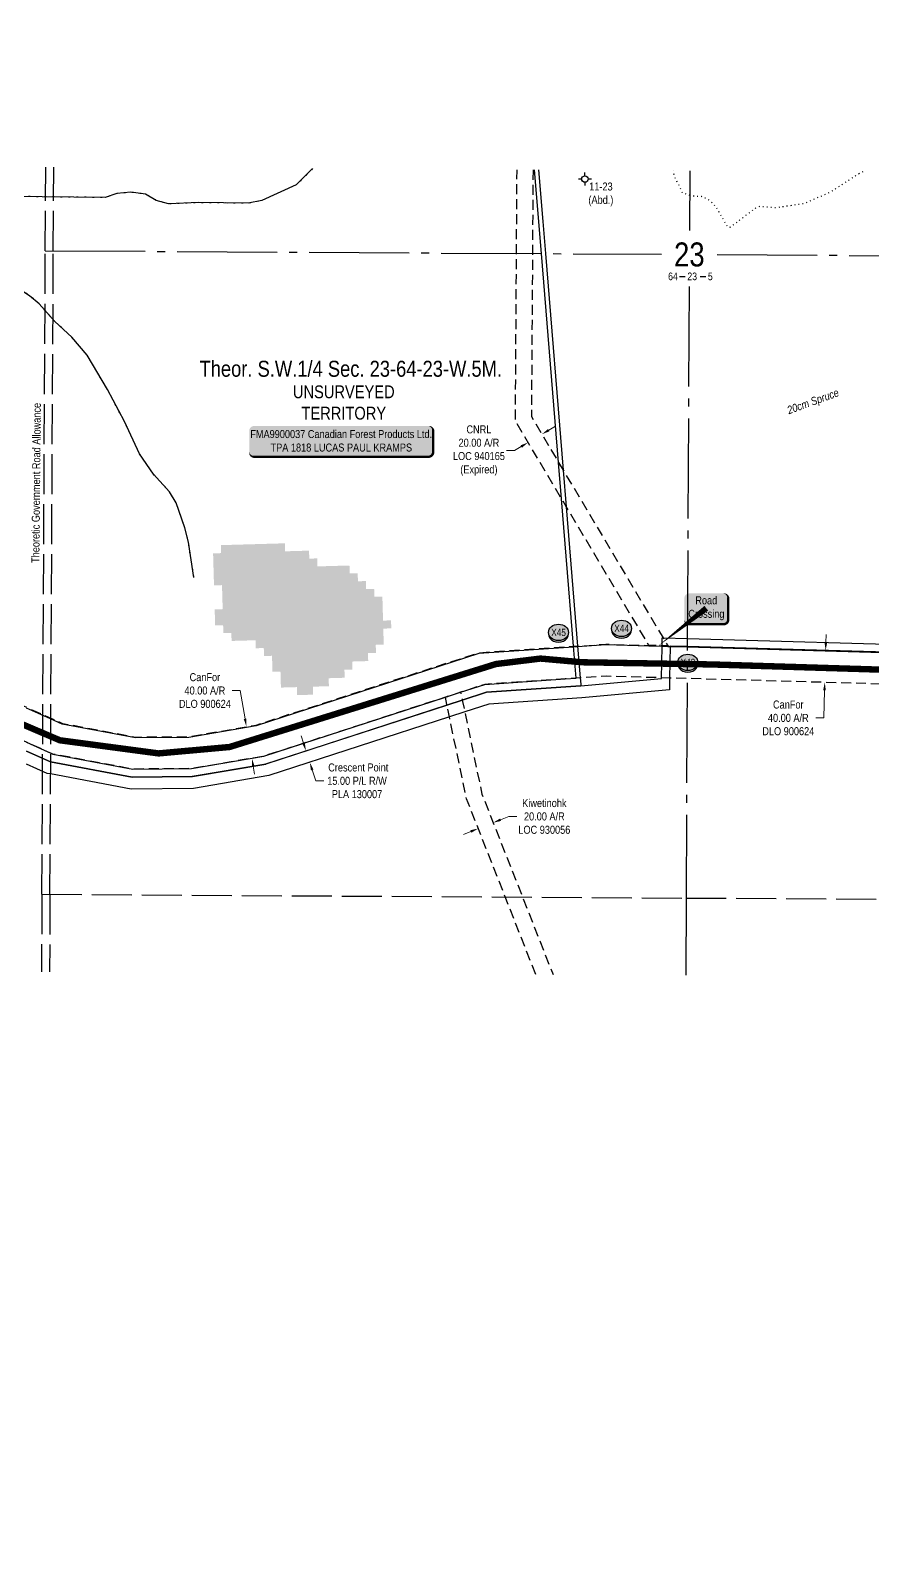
# Model space of a CAD drawing. Extents: x 456630 to 490274, y 6043290 to 6049977.
# Drawn here: x 475465 to 476517, y 6043410 to 6045324 of the extents above; entities that cross this region are included whole.
import ezdxf
from ezdxf.enums import TextEntityAlignment as Align

# ---------------------------------------------------------------- set-up
doc = ezdxf.new("R2010")
doc.units = 0
doc.header["$LTSCALE"] = 5
doc.header["$PDMODE"] = 35
doc.header["$PDSIZE"] = 5
for name, pattern in [('foc-ACCESSROAD', [3.75, 2.5, -1.25]), ('foc-QUARTERLINE', [33, 25, -3, 2, -3]), ('foc-TOPO', [1, 0.2, -0.8]), ('foc-UNSURVEYED', [12.5, 10, -2.5]), ('foc-WHEELTRACKS', [2, 0.4, -1.6]), ('PHANTOM', [63.5, 31.75, -6.35, 6.35, -6.35, 6.35, -6.35])]:
    doc.linetypes.add(name, pattern=pattern)
doc.layers.get('Defpoints').update_dxf_attribs({"color": 9})
for name, color, linetype in [('10', 1, 'Continuous'), ('9', 3, 'Continuous'), ('AS-ROADS', 254, 'Continuous'), ('AS-SURFACE IMPACT', 7, 'Continuous'), ('C-RW', 13, 'Continuous'), ('C-SYMBOL', 7, 'Continuous'), ('CG-NOTES', 7, 'Continuous'), ('F-AR', 190, 'foc-ACCESSROAD'), ('F-RW', 190, 'Continuous'), ('F-WS-S', 190, 'Continuous'), ('L-QSEC', 8, 'foc-QUARTERLINE'), ('L-ROAD-T', 7, 'Continuous'), ('L-SECLBL', 7, 'Continuous'), ('L-UNS-T', 3, 'Continuous'), ('L-USEC', 7, 'foc-UNSURVEYED'), ('P-CROSSINGS', 250, 'Continuous'), ('P-PROPOSED', 10, 'Continuous'), ('T-BUSH-T', 110, 'Continuous'), ('T-VEGETATION-CHANGE', 104, 'foc-TOPO'), ('T-WATER-P3', 160, 'foc-WHEELTRACKS'), ('WETLAND - FEN - H', 43, 'PHANTOM'), ('WETLAND - SWAMP - H', 8, 'PHANTOM')]:
    doc.layers.add(name, color=color, linetype=linetype)
for name, color, linetype, lineweight in [('C-RW-T', 13, 'Continuous', 9), ('F-AR-T', 190, 'Continuous', 9), ('F-WS-T', 190, 'Continuous', 9)]:
    doc.layers.add(name, color=color, linetype=linetype, lineweight=lineweight)
doc.styles.add('175L', font='ARIALN.TTF', dxfattribs={"height": 20})
doc.styles.add('80', font='ARIALN.TTF', dxfattribs={"height": 10})
doc.styles.add('80CG', font='ARIALN.TTF', dxfattribs={"height": 10})
doc.styles.add('80L', font='ARIALN.TTF', dxfattribs={"height": 10})
doc.styles.add('80LS', font='ARIALNI.TTF', dxfattribs={"height": 10})
doc.styles.add('Crossing', font='ARIALN.TTF', dxfattribs={"height": 10})
doc.styles.add('foc-LtypeFont', font='ARIALN.TTF', dxfattribs={"height": 7.35})
doc.styles.add('SIMPLEX', font='ARIALN.TTF')
doc.linetypes.add('foc-TOPO-flowdirection-NOLINE', pattern='A,0,[">",foc-LtypeFont,S=0.3,R=0,X=0,Y=-0.945],-20,[">",foc-LtypeFont,S=0.3,R=0,X=0,Y=-0.945],0', length=20)
doc.dimstyles.new('Compass 5 000', dxfattribs={"dimscale": 5, "dimtxt": 9, "dimasz": 2, "dimexe": 0.2, "dimexo": 0.0625, "dimgap": 0.5, "dimtad": 0, "dimtih": 1, "dimtoh": 1, "dimzin": 0, "dimdsep": 46, "dimtxsty": '80CG', "dimcen": 0.1, "dimse1": 1, "dimse2": 1, "dimclrd": 256, "dimclrt": 256, "dimaunit": 1, "dimadec": 4, "dimazin": 0, "dimtfac": 0.06, "dimtofl": 0, "dimtmove": 0, "dimatfit": 1, "dimfxl": 0.2, "dimtolj": 1, "dimtzin": 0, "dimlwd": -1, "dimarcsym": 0})

# ---------------------------------------------------------------- blocks, each defined once
blk = doc.blocks.new('L-SECLBL')
at = {"layer": '9', "color": 7}
for p, q in [((-5.1, -27.8), (-12.3, -27.8)), ((20.7, -27.8), (13.5, -27.8))]:
    blk.add_line(p, q, dxfattribs=at)
at = {"layer": '10', "color": 2, "style": 'SIMPLEX'}
blk.add_attdef('SEC', text='', height=30, dxfattribs=at).set_placement((0, 0), align=Align.MIDDLE)
at = {"layer": '10', "color": 5, "style": '80L'}
blk.add_attdef('TWP', text='', height=9.5, dxfattribs=at).set_placement((-14.4, -27.4), align=Align.MIDDLE_RIGHT)
blk.add_attdef('RGE', text='', height=9.5, dxfattribs=at).set_placement((3.6, -27.4), align=Align.MIDDLE_CENTER)
blk.add_attdef('MER', text='', height=9.5, dxfattribs=at).set_placement((23.2, -27.4), align=Align.MIDDLE_LEFT)
blk = doc.blocks.new('*U532')
h = blk.add_hatch(color=255)
edge = h.paths.add_edge_path()
edge.add_line((-109, -20), (109, -20))
edge.add_arc((109, -14), 6, 270, 360)
edge.add_line((115, -14), (115, 12.5))
edge.add_arc((109, 12.5), 6, 0, 90)
edge.add_line((109, 18.5), (-109, 18.5))
edge.add_arc((-109, 12.5), 6, 90, 180)
edge.add_line((-115, 12.5), (-115, -14))
edge.add_arc((-109, -14), 6, 180, 270)
at = {"color": 44, "flags": 128}
blk.add_lwpolyline([(-109, -20, 3, 3, 0), (109, -20, 3, 3, 0.414214), (115, -14, 3, 3, 0), (115, 12.5, 3, 0, 0.414214), (109, 18.5, 0, 0, 0), (-109, 18.5, 0, 0, 0.414214), (-115, 12.5, 0, 0, 0), (-115, -14, 0, 3, 0.414214)], format="xyseb", close=True, dxfattribs=at)
at = {"color": 44, "style": '80'}
blk.add_attdef('ENTER_TEXT_001', (-36, -5), '', height=10, dxfattribs=at)
blk = doc.blocks.new('*D929')
at = {"layer": 'C-RW-T', "transparency": 16777216}
for p, q in [((475805.9, 6044433.2), (475802.8, 6044442.7)), ((475816.8, 6044399.9), (475821.2, 6044386.3)), ((475821.2, 6044386.3), (475831.2, 6044386.3))]:
    blk.add_line(p, q, dxfattribs=at)
for points in [[(475807.5, 6044433.7), (475804.4, 6044432.7), (475809, 6044423.7)], [(475818.3, 6044400.4), (475815.2, 6044399.4), (475813.7, 6044409.4)]]:
    blk.add_solid(points, dxfattribs=at)
at = {"layer": 'Defpoints', "color": 0, "transparency": 16777216}
for p in [(475794.6, 6044419), (475799.2, 6044404.7), (475813.7, 6044409.4)]:
    blk.add_point(p, dxfattribs=at)
at = {"layer": 'C-RW-T', "transparency": 16777216, "insert": (475872.8, 6044386.3), "char_height": 10, "attachment_point": 5, "style": '80CG'}
blk.add_mtext('\\A1; Crescent Point\\P15.00 P/L R/W\\PPLA 130007', dxfattribs=at)
blk = doc.blocks.new('*U692')
h = blk.add_hatch(color=59)
edge = h.paths.add_edge_path()
edge.add_line((-21.5, -20), (21.5, -20))
edge.add_arc((21.5, -14), 6, 270, 360)
edge.add_line((27.5, -14), (27.5, 12.5))
edge.add_arc((21.5, 12.5), 6, 0, 90)
edge.add_line((21.5, 18.5), (-21.5, 18.5))
edge.add_arc((-21.5, 12.5), 6, 90, 180)
edge.add_line((-27.5, 12.5), (-27.5, -14))
edge.add_arc((-21.5, -14), 6, 180, 270)
at = {"color": 1, "flags": 128}
blk.add_lwpolyline([(-21.5, -20, 3, 3, 0), (21.5, -20, 3, 3, 0.414214), (27.5, -14, 3, 3, 0), (27.5, 12.5, 3, 0, 0.414214), (21.5, 18.5, 0, 0, 0), (-21.5, 18.5, 0, 0, 0.414214), (-27.5, 12.5, 0, 0, 0), (-27.5, -14, 0, 3, 0.414214)], format="xyseb", close=True, dxfattribs=at)
blk.add_lwpolyline([(-61, -47.7, 0, 7.5, 0), (0, 0, 0, 0, 0)], format="xyseb", dxfattribs=at)
at = {"color": 1, "style": '80'}
blk.add_attdef('ENTER_TEXT_001', (-36, -5), '', height=10, dxfattribs=at)
blk = doc.blocks.new('*D821')
at = {"layer": 'Defpoints', "color": 0, "transparency": 16777216}
for p in [(475719.7, 6044451.3), (475734.6, 6044453.9), (475726.4, 6044411.9)]:
    blk.add_point(p, dxfattribs=at)
at = {"layer": 'F-AR-T', "transparency": 16777216}
for p, q in [((475726.8, 6044499.1), (475716.8, 6044499.1)), ((475732.9, 6044463.7), (475726.8, 6044499.1)), ((475743, 6044404.6), (475744.7, 6044394.8))]:
    blk.add_line(p, q, dxfattribs=at)
for points in [[(475734.5, 6044464), (475731.2, 6044463.5), (475734.6, 6044453.9)], [(475744.7, 6044404.9), (475741.4, 6044404.3), (475741.3, 6044414.5)]]:
    blk.add_solid(points, dxfattribs=at)
at = {"layer": 'F-AR-T', "transparency": 16777216, "insert": (475682.6, 6044499.1), "char_height": 10, "attachment_point": 5, "style": '80CG'}
blk.add_mtext('\\A1;CanFor\\P40.00 A/R\\PDLO 900624', dxfattribs=at)
blk = doc.blocks.new('*D852')
at = {"layer": 'Defpoints', "color": 0, "transparency": 16777216}
for p in [(476426.4, 6044550.1), (476425.2, 6044510.2), (476457.6, 6044509.3)]:
    blk.add_point(p, dxfattribs=at)
at = {"layer": 'F-AR-T', "transparency": 16777216}
for p, q in [((476459, 6044559.2), (476459.3, 6044569.2)), ((476457.3, 6044499.3), (476456.3, 6044464.9)), ((476456.3, 6044464.9), (476446.3, 6044464.9))]:
    blk.add_line(p, q, dxfattribs=at)
for points in [[(476457.3, 6044559.3), (476460.6, 6044559.2), (476458.7, 6044549.2)], [(476455.6, 6044499.3), (476458.9, 6044499.2), (476457.6, 6044509.3)]]:
    blk.add_solid(points, dxfattribs=at)
at = {"layer": 'F-AR-T', "transparency": 16777216, "insert": (476412, 6044464.9), "char_height": 10, "attachment_point": 5, "style": '80CG'}
blk.add_mtext('\\A1;CanFor\\P40.00 A/R\\PDLO 900624', dxfattribs=at)
blk = doc.blocks.new('*D853')
at = {"layer": 'Defpoints', "color": 0, "transparency": 16777216}
for p in [(476024.1, 6044327.4), (476042.7, 6044334.7), (476043, 6044334)]:
    blk.add_point(p, dxfattribs=at)
at = {"layer": 'F-AR-T', "transparency": 16777216}
for p, q in [((476052.3, 6044337.7), (476062.7, 6044341.8)), ((476062.7, 6044341.8), (476072.7, 6044341.8)), ((476015.1, 6044323), (476005.8, 6044319.4))]:
    blk.add_line(p, q, dxfattribs=at)
for points in [[(476014.5, 6044324.6), (476015.7, 6044321.5), (476024.4, 6044326.7)], [(476051.7, 6044339.3), (476052.9, 6044336.2), (476043, 6044334)]]:
    blk.add_solid(points, dxfattribs=at)
at = {"layer": 'F-AR-T', "transparency": 16777216, "insert": (476107, 6044341.8), "char_height": 10, "attachment_point": 5, "style": '80CG'}
blk.add_mtext('\\A1;Kiwetinohk\\P20.00 A/R\\PLOC 930056', dxfattribs=at)
blk = doc.blocks.new('*D854')
at = {"layer": 'Defpoints', "color": 0, "transparency": 16777216}
for p in [(476086.7, 6044809.1), (476112.3, 6044805.2), (476095.1, 6044795)]:
    blk.add_point(p, dxfattribs=at)
at = {"layer": 'F-AR-T', "transparency": 16777216}
for p, q in [((476112.5, 6044824.4), (476121.1, 6044829.5)), ((476078.1, 6044804), (476069.5, 6044798.9)), ((476069.5, 6044798.9), (476059.5, 6044798.9))]:
    blk.add_line(p, q, dxfattribs=at)
for points in [[(476111.6, 6044825.8), (476113.3, 6044823), (476103.9, 6044819.3)], [(476077.3, 6044805.4), (476079, 6044802.5), (476086.7, 6044809.1)]]:
    blk.add_solid(points, dxfattribs=at)
at = {"layer": 'F-AR-T', "transparency": 16777216, "insert": (476025.2, 6044798.9), "char_height": 10, "attachment_point": 5, "style": '80CG'}
blk.add_mtext('\\A1;CNRL\\P20.00 A/R\\PLOC 940165\\P(Expired)', dxfattribs=at)
blk = doc.blocks.new('GABD')
for p, q in [((-0.81, 0), (-1.62, 0)), ((0, 0.81), (0, 1.62)), ((1.62, 0), (0.81, 0)), ((0, -0.81), (0, -1.62))]:
    blk.add_line(p, q)
blk.add_circle((0, 0), 0.8)
blk = doc.blocks.new('xing2')
h = blk.add_hatch(color=50)
h.dxf.hatch_style = 1
edge = h.paths.add_edge_path()
edge.add_ellipse((0, 0), major_axis=(-12.5, 0), ratio=0.816297, start_angle=0, end_angle=360)
h = blk.add_hatch(color=250)
h.dxf.hatch_style = 1
edge = h.paths.add_edge_path()
edge.add_ellipse((0, -2), major_axis=(-12.5, 0), ratio=0.816297, start_angle=0, end_angle=180)
edge.add_line((12.5, -2), (12.5, 0))
edge.add_ellipse((0, 0), major_axis=(-12.5, 0), ratio=0.816297, start_angle=0, end_angle=180, ccw=False)
edge.add_line((-12.5, 0), (-12.5, -2))
at = {"color": 250}
blk.add_ellipse((0, 0), major_axis=(-12.5, 0), ratio=0.816297, dxfattribs=at)
blk.add_ellipse((0, -2), major_axis=(-12.5, 0), ratio=0.816297, start_param=0, end_param=3.141593, dxfattribs=at)
at = {"color": 250, "style": 'Crossing'}
blk.add_attdef('CROSSING', text='', height=9, dxfattribs=at).set_placement((0.1, 0), align=Align.MIDDLE_CENTER)
at = {"color": 250, "style": 'Crossing', "flags": 1}
for tag, p in [('OWNER', (0.1, -12.5)), ('DESCRIPTION', (0.1, -25.8)), ('LOCATION', (0.1, -39.3)), ('DWG_REF', (0.1, -52.8))]:
    blk.add_attdef(tag, text='', height=9, dxfattribs=at).set_placement(p, align=Align.MIDDLE_CENTER)

msp = doc.modelspace()

# ---------------------------------------------------------------- hatches: boundary and pattern name
at = {"layer": 'WETLAND - FEN - H', "transparency": 33554495}
h = msp.add_hatch(color=256, dxfattribs=at)
h.dxf.hatch_style = 1
h.paths.add_polyline_path([(475742.847, 6044671.916), (475752.844, 6044672.201), (475752.559, 6044682.198), (475702.574, 6044680.776), (475702.858, 6044670.779), (475692.861, 6044670.494), (475693.999, 6044630.506), (475703.996, 6044630.79), (475713.993, 6044631.074), (475713.708, 6044641.072), (475723.706, 6044641.356), (475723.421, 6044651.353), (475733.418, 6044651.638), (475733.134, 6044661.635), (475743.131, 6044661.919)])
at = {"layer": 'WETLAND - SWAMP - H', "transparency": 33554495}
h = msp.add_hatch(color=256, dxfattribs=at)
h.dxf.hatch_style = 1
h.paths.add_polyline_path([(475873.663, 6044645.622), (475863.665, 6044645.338), (475863.381, 6044655.335), (475823.392, 6044654.197), (475823.108, 6044664.194), (475813.111, 6044663.91), (475812.827, 6044673.907), (475782.835, 6044673.054), (475782.551, 6044683.051), (475752.559, 6044682.198), (475752.844, 6044672.201), (475742.847, 6044671.916), (475743.131, 6044661.919), (475733.134, 6044661.635), (475733.418, 6044651.638), (475723.421, 6044651.353), (475723.706, 6044641.356), (475713.708, 6044641.072), (475713.993, 6044631.074), (475703.996, 6044630.79), (475704.849, 6044600.799), (475694.852, 6044600.514), (475695.421, 6044580.52), (475705.418, 6044580.804), (475705.702, 6044570.807), (475715.699, 6044571.092), (475715.984, 6044561.095), (475745.975, 6044561.948), (475746.259, 6044551.951), (475756.257, 6044552.235), (475756.541, 6044542.238), (475766.538, 6044542.522), (475767.107, 6044522.528), (475777.104, 6044522.812), (475777.673, 6044502.818), (475797.667, 6044503.387), (475797.952, 6044493.39), (475817.946, 6044493.959), (475817.661, 6044503.956), (475837.656, 6044504.525), (475837.371, 6044514.522), (475857.366, 6044515.091), (475857.081, 6044525.088), (475867.078, 6044525.372), (475866.794, 6044535.369), (475886.788, 6044535.938), (475886.504, 6044545.935), (475896.501, 6044546.22), (475896.217, 6044556.217), (475906.214, 6044556.501), (475905.645, 6044576.495), (475915.642, 6044576.78), (475915.358, 6044586.777), (475905.36, 6044586.493), (475904.507, 6044616.484), (475894.51, 6044616.2), (475894.226, 6044626.197), (475884.229, 6044625.912), (475883.944, 6044635.909), (475873.947, 6044635.625)])

# ---------------------------------------------------------------- linework, layer by layer
at = {"layer": 'AS-ROADS', "const_width": 7.996, "flags": 128}
msp.add_lwpolyline([(476713.652, 6044519.503), (476316.741, 6044531.708), (476154.557, 6044534.433), (476102.16, 6044539.071), (476046.458, 6044532.239), (475713.48, 6044428.588), (475624.722, 6044420.575), (475501.32, 6044436.979), (475324.834, 6044512.119), (475242.391, 6044534.553), (475014.156, 6044542.833), (473805.857, 6044552.612)], dxfattribs=at)
at = {"layer": 'C-RW'}
for points in [[(476932.029, 6044535.774), (476285.771, 6044554.135), (476264.299, 6044554.745), (476263.594, 6044514.758), (476263.333, 6044499.909), (476153.825, 6044489.906), (476037.501, 6044482.104), (476007.505, 6044472.359), (475988.37, 6044466.143), (475762.59, 6044392.801), (475668.379, 6044376.64), (475590.599, 6044376.019), (475489.675, 6044394.869), (475485.309, 6044395.685), (475459.58, 6044407.189)], [(475459.666, 6044423.492), (475489.755, 6044410.104), (475591.77, 6044391.03), (475666.709, 6044391.592), (475667.043, 6044391.622), (475758.622, 6044407.319), (475758.982, 6044407.408), (475985.287, 6044480.915), (476004.422, 6044487.13), (476034.63, 6044496.944), (476152.664, 6044504.862), (476253.581, 6044514.107), (476254.289, 6044554.283), (476254.48, 6044565.065), (476255.362, 6044565.04), (476285.822, 6044564.173), (476932.085, 6044545.776)]]:
    msp.add_lwpolyline(points, dxfattribs=at)
at = {"layer": 'F-AR', "flags": 128}
msp.add_lwpolyline([(478621.092, 6044349.548), (478478.515, 6044363.881), (478362.746, 6044384.204), (478329.93, 6044393.425), (478107.278, 6044479.607), (477916.36, 6044502.989), (477879.686, 6044507.481), (477818.736, 6044509.606), (477627.445, 6044505.431), (477472.128, 6044475.453), (477414.554, 6044474.469), (477344.675, 6044476.632), (477197.349, 6044487.875), (477177.416, 6044489.398), (477120.943, 6044493.726), (477090.794, 6044496.03), (477067.347, 6044497.821), (476931.804, 6044495.787), (476285.568, 6044514.147), (476263.594, 6044514.766), (476253.598, 6044515.055), (476184.533, 6044517.017), (476151.845, 6044514.824), (476146.858, 6044514.49), (476133.208, 6044513.574), (476032.723, 6044506.833), (476002.368, 6044496.973), (475983.233, 6044490.758), (475756.223, 6044417.027), (475665.822, 6044401.547), (475592.499, 6044401.002), (475492.596, 6044419.69), (475489.812, 6044420.937), (475459.723, 6044434.418), (475385.845, 6044467.518), (475271.835, 6044507.952), (475190.53, 6044519.565), (475140.274, 6044518.931), (475123.457, 6044518.717), (475120.03, 6044518.675), (475108.666, 6044518.532), (475103.701, 6044518.543), (475089.357, 6044518.611), (475078.177, 6044518.725), (474654.872, 6044522.958), (474420.659, 6044525.299), (474404.494, 6044525.461), (474228.105, 6044527.225), (473859.629, 6044527.002), (473829.468, 6044526.985), (473739.445, 6044526.93), (473720.786, 6044536.956), (473719.059, 6044536.956), (473596.1, 6044536.874), (473588.093, 6044536.868), (473585.267, 6044536.868), (473581.884, 6044536.866), (473566.879, 6044536.852), (473563.055, 6044536.854), (473425.64, 6044536.767), (473410.666, 6044536.758), (473382.176, 6044536.74), (473372.132, 6044536.733), (473362.277, 6044536.728), (473359.16, 6044536.728), (473349.102, 6044536.722), (473339.053, 6044536.715), (473318.775, 6044536.701), (473318.764, 6044550.183), (473318.752, 6044565.176), (473318.75, 6044567.17), (473329.585, 6044567.198), (473339.869, 6044567.203), (473349.892, 6044567.207), (473359.14, 6044567.218), (473359.95, 6044567.212), (473369.177, 6044567.168), (473379.225, 6044567.088), (473410.859, 6044566.901), (473425.846, 6044566.814), (473665.393, 6044566.908), (473426.485, 6044696.165), (473289.622, 6044724.346), (473288.427, 6044724.515), (473210.676, 6044704.54), (473031.893, 6044660.163), (473024.953, 6044658.567), (472896.224, 6044628.965), (472858.059, 6044617.316), (472853.502, 6044615.613), (472799.801, 6044595.556), (472763.998, 6044582.181), (472722.826, 6044566.804), (472719.17, 6044565.438), (472707.863, 6044561.214), (472689.153, 6044554.226), (472665.057, 6044545.227), (472628.903, 6044531.724), (472622.464, 6044529.33), (472337.632, 6044423.424), (472243.934, 6044388.101), (472228.075, 6044382.397), (472215.784, 6044377.976), (472197.824, 6044367.249), (472195.137, 6044365.643), (472156.147, 6044336.06), (472073.668, 6044264.387), (472012.425, 6044211.174), (471969.911, 6044184.607), (471914.649, 6044164.876), (471875.631, 6044161.023), (471870.489, 6044161.338), (471857.944, 6044162.12), (471839.134, 6044163.287), (471817.001, 6044164.671), (471676.473, 6044189.196), (471576.039, 6044212.169), (471513.903, 6044225.637), (471473.237, 6044240.445), (471435.463, 6044260.451), (471423.705, 6044268.148), (471400.932, 6044283.057), (471392.026, 6044291.315), (471266.427, 6044407.775), (471220.721, 6044445.167), (471187.953, 6044463.844), (471159.329, 6044474.129), (471122.93, 6044479.892), (471084.276, 6044480.193), (471024.179, 6044475.755), (470885.747, 6044460.646), (470874.126, 6044459.378), (470870.332, 6044458.956), (470866.419, 6044458.537), (470859.639, 6044457.797), (470839.406, 6044455.589), (470835.169, 6044455.385), (470824.936, 6044454.892), (470733.186, 6044450.467), (470694.91, 6044444.812), (470638.253, 6044428.04), (470597.494, 6044410.56), (470582.407, 6044404.089), (470567.239, 6044395.65), (470404.895, 6044305.322), (470343.586, 6044281.532), (470309.959, 6044274.564), (470240.495, 6044260.191), (470116.886, 6044244.869), (470012.927, 6044239.452), (469907.579, 6044238.011), (469842.717, 6044247.2), (469801.151, 6044260.282), (469767.298, 6044277.711), (469761.483, 6044280.705), (469761.163, 6044280.955), (469663.716, 6044357.192), (469596.473, 6044402.055), (469560.782, 6044417.701), (469463.401, 6044444.996), (469264.418, 6044490.822), (469254.03, 6044493.215), (469248.854, 6044494.407), (469238.502, 6044496.792), (469225.881, 6044499.699), (469217.246, 6044501.688), (469210.365, 6044503.096), (469194.876, 6044506.267), (469118.949, 6044521.806), (469065.086, 6044524.419), (468967.494, 6044522.957), (468937.332, 6044522.505), (468803.481, 6044520.499), (468504.324, 6044520.1), (468496.272, 6044520.09), (468481.174, 6044520.068), (468431.092, 6044520.003), (468302.71, 6044520.134), (468205.609, 6044517.541), (468195.361, 6044517.267), (468191.263, 6044517.158), (468175.739, 6044516.743), (468171.331, 6044516.492), (468168.252, 6044516.316), (468161.337, 6044516.01), (468131.964, 6044514.247), (468097.387, 6044512.275), (468061.947, 6044510.253), (468050.316, 6044509.59), (467979.021, 6044505.524), (467935.344, 6044506.423), (467891.837, 6044512.105), (467830.683, 6044531.542), (467773.431, 6044560.832), (467719.513, 6044596.312), (467712.92, 6044600.648), (467710.283, 6044602.385), (467695.329, 6044612.223), (467339.048, 6044846.69), (467309.027, 6044866.446), (467064.989, 6045027.043), (466952.716, 6045102.247), (466572.241, 6045357.139), (466507.607, 6045398.502), (466331.346, 6045511.299), (466278.656, 6045536.106), (466222.446, 6045553.646), (466103.725, 6045576.987), (465963.32, 6045599.278), (465882.57, 6045605.772), (465714.057, 6045611.446), (465683.904, 6045612.462), (465583.938, 6045615.831), (465572.855, 6045616.202), (465522.515, 6045616.962), (464878.86, 6045626.698), (464515.072, 6045632.199), (464083.839, 6045636.725), (464053.681, 6045637.041), (463317.021, 6045644.773), (463248.594, 6045645.864), (462453.591, 6045658.536), (462442.182, 6045658.718), (462423.435, 6045659.064), (461913.94, 6045668.471), (461810.044, 6045675.483), (461618.706, 6045709.221), (461526.237, 6045725.525), (461466.342, 6045739.834), (461409.108, 6045767.309), (461352.309, 6045802.76), (461318.979, 6045829.528), (461231.779, 6045914.809), (461190.519, 6045951.291), (461156.109, 6045981.721), (461099.872, 6046031.463), (461077.963, 6046047.301), (461026.312, 6046078.007), (460898.663, 6046141.95), (460827.602, 6046175.645), (460807.496, 6046185.179), (460797.552, 6046188.691), (460249.033, 6046382.434), (460148.582, 6046414.806), (460099.588, 6046423.64), (460050.359, 6046428.709), (459994.562, 6046429.056), (459773.875, 6046430.428), (459729.022, 6046432.585), (459685.854, 6046444.031), (459646.574, 6046465.313), (459625.177, 6046483.098), (459622.176, 6046485.592), (459611.502, 6046494.361), (459606.812, 6046498.362), (459607.56, 6046498.982), (459622.127, 6046511.008), (459637.195, 6046525.102), (459641.888, 6046521.194), (459652.559, 6046512.324), (459655.336, 6046510.016), (459669.091, 6046498.583), (459700.708, 6046481.454), (459707.368, 6046479.688), (459735.175, 6046472.34), (459774.96, 6046470.4), (459823.646, 6046470.097), (459925.381, 6046469.465), (459932.458, 6046469.421), (459936.768, 6046469.394), (459942.957, 6046469.356), (459994.91, 6046469.033), (460052.536, 6046468.675), (460105.19, 6046463.254), (460157.155, 6046453.884), (460158.304, 6046453.677), (460261.824, 6046420.316), (460797.913, 6046230.963), (460822.759, 6046222.187), (460827.977, 6046219.713), (460916.183, 6046177.888), (461045.505, 6046113.108), (461099.932, 6046080.751), (461124.886, 6046062.712), (461216.997, 6045981.245), (461251.406, 6045950.816), (461259.016, 6045944.093), (461345.536, 6045859.476), (461375.492, 6045835.418), (461428.401, 6045802.394), (461479.79, 6045777.726), (461534.36, 6045764.688), (461619.044, 6045749.756), (461814.875, 6045715.227), (461915.656, 6045708.426), (462423.761, 6045699.044), (462442.87, 6045698.692), (462453.917, 6045698.515), (463248.913, 6045685.843), (463317.549, 6045684.749), (463702.444, 6045680.703), (463732.663, 6045680.385), (464053.993, 6045677.019), (464084.151, 6045676.703), (464515.596, 6045672.175), (464879.165, 6045666.676), (465143.009, 6045662.68), (465152.923, 6045662.53), (465153.331, 6045662.524), (465182.584, 6045662.08), (465183.003, 6045662.073), (465573.803, 6045656.171), (465684.201, 6045652.454), (465714.354, 6045651.439), (465884.808, 6045645.7), (465933.897, 6045641.752), (465954.122, 6045640.125), (465968.064, 6045639.004), (466110.718, 6045616.357), (466232.285, 6045592.456), (466293.194, 6045573.45), (466350.716, 6045546.368), (466507.95, 6045445.747), (466594.144, 6045390.588), (466745.816, 6045288.977), (466762.721, 6045277.652), (467025.394, 6045101.681), (467087.104, 6045060.349), (467309.365, 6044914.084), (467339.385, 6044894.327), (467728.301, 6044638.386), (467743.255, 6044628.546), (467745.892, 6044626.81), (467752.485, 6044622.473), (467793.584, 6044595.429), (467845.945, 6044568.641), (467900.55, 6044551.287), (467938.354, 6044546.349), (467978.293, 6044545.527), (468024.119, 6044548.14), (468035.75, 6044548.803), (468071.187, 6044550.825), (468112.757, 6044553.196), (468131.041, 6044554.239), (468132.24, 6044554.307), (468153.563, 6044555.523), (468157.43, 6044555.828), (468161.336, 6044556.263), (468167.473, 6044556.317), (468171.313, 6044556.536), (468174.345, 6044556.709), (468303.293, 6044560.119), (468430.81, 6044559.982), (468465.902, 6044560.029), (468485.905, 6044560.056), (468487.2, 6044560.057), (468502.551, 6044560.077), (468510.737, 6044560.088), (468803.155, 6044560.478), (468937.6, 6044562.493), (468967.763, 6044562.945), (469065.756, 6044564.413), (469123.955, 6044561.589), (469189.86, 6044548.101), (469205.381, 6044544.699), (469210.287, 6044543.92), (469220.837, 6044541.761), (469225.742, 6044540.757), (469232.158, 6044539.28), (469233.443, 6044538.984), (469243.805, 6044536.597), (469253.746, 6044534.307), (469259.321, 6044533.224), (469473.288, 6044483.745), (469574.269, 6044455.441), (469615.74, 6044437.26), (469687.161, 6044389.61), (469761.493, 6044331.457), (469783.141, 6044314.521), (469816.413, 6044297.391), (469851.582, 6044286.323), (469910.125, 6044278.03), (470011.614, 6044279.417), (470113.383, 6044284.719), (470233.973, 6044299.668), (470332.224, 6044320.007), (470387.864, 6044341.598), (470564.763, 6044440.023), (470567.529, 6044441.21), (470597.772, 6044454.18), (470624.653, 6044465.708), (470686.271, 6044483.949), (470729.292, 6044490.305), (470808.667, 6044494.132), (470830.849, 6044495.202), (470836.271, 6044495.464), (470841.127, 6044495.993), (470865.943, 6044498.701), (470872.415, 6044499.407), (470876.603, 6044499.853), (470880.122, 6044500.249), (470892.012, 6044501.546), (470961.785, 6044509.162), (471020.537, 6044515.574), (471082.957, 6044520.184), (471126.231, 6044519.847), (471156.853, 6044514.998), (471169.302, 6044513.026), (471204.737, 6044500.296), (471243.436, 6044478.237), (471292.701, 6044437.934), (471392.362, 6044345.525), (471425.647, 6044314.663), (471455.812, 6044294.914), (471489.51, 6044277.067), (471515.465, 6044267.611), (471525.028, 6044264.134), (471584.217, 6044251.304), (471683.929, 6044228.508), (471687.731, 6044227.838), (471821.254, 6044204.513), (471821.823, 6044204.425), (471834.497, 6044203.636), (471836.144, 6044203.534), (471838.021, 6044203.415), (471849.462, 6044202.702), (471874.97, 6044201.134), (471905.821, 6044204.176), (471952.393, 6044220.804), (471988.57, 6044243.411), (472013.114, 6044264.733), (472130.92, 6044367.104), (472173.652, 6044399.527), (472198.095, 6044412.291), (472228.331, 6044424.911), (472229.428, 6044425.37), (472324.11, 6044461.047), (472388.795, 6044485.098), (472520.129, 6044533.932), (472525.69, 6044535.998), (472542.901, 6044542.398), (472562.284, 6044549.453), (472585.909, 6044558.391), (472592.401, 6044560.623), (472615.177, 6044569.274), (472636.706, 6044577.314), (472672.536, 6044590.696), (472726.218, 6044610.747), (472845.216, 6044655.196), (472885.896, 6044667.613), (473022.597, 6044699.048), (473025.193, 6044699.692), (473200.886, 6044743.302), (473287.425, 6044765.536), (473440.117, 6044734.159), (473749.357, 6044566.947), (473829.694, 6044566.989), (473859.855, 6044567.008), (474228.29, 6044567.23), (474351.252, 6044566), (474378.468, 6044565.729), (474421.057, 6044565.307), (474437.185, 6044565.147), (474655.091, 6044562.999), (475108.206, 6044558.523), (475109.282, 6044558.532), (475128.812, 6044558.79), (475140.12, 6044558.934), (475143.548, 6044558.974), (475192.998, 6044559.606), (475281.483, 6044546.949), (475400.705, 6044504.667), (475459.954, 6044478.12), (475490.043, 6044464.638), (475504.583, 6044458.123), (475596.033, 6044441.011), (475662.25, 6044441.498), (475746.6, 6044455.938), (476025.056, 6044546.381), (476143.581, 6044554.353), (476148.588, 6044554.56), (476183.806, 6044557.031), (476237.789, 6044555.497), (476254.302, 6044555.031), (476261.439, 6044554.83), (476264.299, 6044554.745), (476285.771, 6044554.135), (476932.029, 6044535.774), (477068.574, 6044537.823), (477090.991, 6044536.11), (477121.14, 6044533.807), (477346.82, 6044516.564), (477414.833, 6044514.458), (477467.959, 6044515.367), (477623.19, 6044545.329), (477819.006, 6044549.6), (477882.821, 6044547.375), (477916.551, 6044543.243), (478117.075, 6044518.685), (478342.582, 6044431.397), (478371.608, 6044423.243), (478483.871, 6044403.53), (478621.276, 6044389.711), (478721.231, 6044379.659), (478751.377, 6044376.627), (478768.899, 6044374.865), (478791.642, 6044372.578), (478854.731, 6044366.233), (478874.651, 6044364.23), (478885.291, 6044363.16), (479004.406, 6044356.061), (479140.348, 6044352.497), (479558.865, 6044342.117), (479612.893, 6044340.778), (479672.061, 6044342.524), (479689.77, 6044345.374), (479770.264, 6044365.909), (479813.311, 6044369.957), (480063.807, 6044376.297), (480151.821, 6044376.347), (480182.946, 6044374.913), (480325.53, 6044362.206), (480376.657, 6044355.979), (480406.792, 6044352.31), (480509.807, 6044339.764), (480578.638, 6044322.967), (480600.272, 6044317.688), (480638.741, 6044308.3), (480737.668, 6044288.18), (481062.958, 6044272.039), (481204.483, 6044271.574), (481280.09, 6044271.327), (481364.367, 6044266.574), (481442.53, 6044258.117), (481484.966, 6044250.167), (481555.391, 6044228.185), (481555.91, 6044228.183), (481593.815, 6044206.251), (481646.101, 6044168.302), (481648.653, 6044166.451), (481657.792, 6044158.206), (481696.172, 6044123.583), (481727.64, 6044089.09), (482010.045, 6043739.915), (482028.593, 6043716.982), (482040.023, 6043704.382), (482097.181, 6043641.376), (482115.018, 6043627.031), (482135.339, 6043616.067), (482153.966, 6043609.216), (482229.233, 6043592.415), (482339.45, 6043555.479), (482480.921, 6043467.375), (482499.516, 6043458.773), (482521.342, 6043453.843), (482549.792, 6043450.415), (482586.522, 6043456.583), (482603.961, 6043469.752), (482693.853, 6043494.144), (482723.7, 6043502.26), (482746.685, 6043508.51), (482773.469, 6043515.794), (482828.589, 6043535.772), (482828.476, 6043505.794), (482828.448, 6043498.554), (482828.428, 6043493.191), (482784.747, 6043477.417), (482705.632, 6043455.865), (482621.885, 6043433.129), (482604.906, 6043420.336), (482603.783, 6043419.467), (482550.632, 6043409.949), (482514.823, 6043414.307), (482486.575, 6043420.761), (482461.888, 6043432.13), (482446.114, 6043441.952), (482415.732, 6043460.874), (482322.297, 6043519.062), (482218.497, 6043553.849), (482142.661, 6043570.777), (482118.864, 6043579.529), (482092.814, 6043593.584), (482069.68, 6043612.189), (482039.72, 6043645.214), (482009.729, 6043678.273), (481998.221, 6043690.959), (481697.304, 6044063.024), (481667.948, 6044095.201), (481623.45, 6044135.343), (481572.053, 6044172.647), (481551.532, 6044184.438), (481539.804, 6044191.177), (481488.146, 6044207.295), (481475.299, 6044211.304), (481461.236, 6044213.938), (481436.691, 6044218.537), (481395.239, 6044223.022), (481384.429, 6044224.191), (481381.768, 6044224.479), (481377.255, 6044224.967), (481366.192, 6044226.164), (481361.09, 6044226.716), (481319.661, 6044229.049), (481278.899, 6044231.351), (481204.246, 6044231.596), (481061.901, 6044232.063), (480732.664, 6044248.399), (480629.721, 6044269.348), (480502.626, 6044300.363), (480406.52, 6044312.068), (480376.385, 6044315.738), (480321.338, 6044322.443), (480180.63, 6044334.982), (480151.551, 6044336.383), (480063.699, 6044336.307), (479815.617, 6044330.018), (479777.119, 6044326.397), (479697.904, 6044306.189), (479675.843, 6044302.639), (479612.987, 6044300.784), (479558.639, 6044302.131), (479138.661, 6044312.547), (479002.25, 6044316.139), (478882.489, 6044323.268), (478872.291, 6044324.294), (478852.372, 6044326.296), (478751.193, 6044336.468), (478721.047, 6044339.499)], close=True, dxfattribs=at)
for points in [[(476092.846, 6045149.597), (476092.163, 6045045.056), (476090.832, 6044841.28), (476124.726, 6044784.244), (476130.552, 6044774.441), (476255.362, 6044565.04), (476261.439, 6044554.837), (476254.302, 6044555.036), (476237.789, 6044555.498), (476134.23, 6044729.112), (476128.411, 6044738.903), (476070.825, 6044835.803), (476072.174, 6045045.172), (476072.847, 6045149.711)], [(476096.297, 6044144.565), (476058.145, 6044241.196), (476009.709, 6044363.884), (475988.37, 6044466.143), (475985.287, 6044480.917), (475983.233, 6044490.758), (476002.368, 6044496.973), (476004.422, 6044487.132), (476007.505, 6044472.359), (476028.955, 6044369.604), (476079.696, 6044241.072), (476117.839, 6044144.459)]]:
    msp.add_lwpolyline(points, dxfattribs=at)
at = {"layer": 'F-RW'}
for points in [[(476099.669, 6045149.558), (476104.969, 6045085.095), (476108.266, 6045044.963), (476130.509, 6044774.365), (476134.252, 6044728.832), (476148.588, 6044554.56), (476151.845, 6044514.824), (476151.918, 6044513.938), (476152, 6044512.931), (476152.664, 6044504.862), (476034.63, 6044496.944), (476004.422, 6044487.132), (475985.287, 6044480.917), (475758.623, 6044407.298), (475666.709, 6044391.558), (475591.609, 6044391), (475489.755, 6044410.053), (475459.666, 6044423.492)], [(475459.723, 6044434.418), (475489.812, 6044420.937), (475492.596, 6044419.69), (475592.499, 6044401.002), (475665.822, 6044401.547), (475756.223, 6044417.027), (475983.233, 6044490.758), (476002.368, 6044496.973), (476032.723, 6044506.833), (476133.208, 6044513.574), (476146.858, 6044514.49), (476143.581, 6044554.353), (476128.432, 6044738.649), (476124.689, 6044784.179), (476103.249, 6045044.993), (476094.652, 6045149.587)]]:
    msp.add_lwpolyline(points, dxfattribs=at)
at = {"layer": 'L-QSEC'}
for p, q in [((476288.794, 6045148.486), (476288.415, 6045073.934)), ((475483.083, 6045048.612), (476253.652, 6045044.138)), ((476322.932, 6045043.735), (477093.458, 6045039.261)), ((476288.059, 6045003.935), (476284.172, 6044239.897)), ((476284.172, 6044239.897), (476283.683, 6044143.647))]:
    msp.add_line(p, q, dxfattribs=at)
at = {"layer": 'L-USEC'}
for p, q in [((475483.083, 6045048.612), (475483.634, 6045153.053)), ((475493.123, 6045048.56), (475493.674, 6045152.996)), ((475478.842, 6044244.586), (475483.083, 6045048.612)), ((475488.882, 6044244.533), (475493.123, 6045048.559)), ((475478.842, 6044244.586), (475478.331, 6044147.591)), ((475478.842, 6044244.575), (476284.172, 6044239.897)), ((475488.882, 6044244.533), (475488.371, 6044147.542)), ((476284.172, 6044239.897), (477089.516, 6044235.225))]:
    msp.add_line(p, q, dxfattribs=at)
at = {"layer": 'P-PROPOSED', "flags": 128}
msp.add_lwpolyline([(476932.022, 6044534.774), (476285.743, 6044553.135), (476264.27, 6044553.745), (476261.41, 6044553.831), (476254.274, 6044554.032), (476237.761, 6044554.498), (476183.827, 6044556.03), (476148.644, 6044553.561), (476143.636, 6044553.354), (476025.247, 6044545.392), (475746.84, 6044454.965), (475662.338, 6044440.499), (475595.944, 6044440.011), (475504.282, 6044457.162), (475489.634, 6044463.725), (475459.545, 6044477.207)], dxfattribs=at)
at = {"layer": 'T-VEGETATION-CHANGE', "flags": 128}
msp.add_lwpolyline([(476505.237, 6045147.258), (476496.909, 6045142.777), (476463.24, 6045120.964), (476431.053, 6045107.197), (476395.478, 6045102.112), (476376.631, 6045103.805), (476372.184, 6045102.746), (476339.574, 6045077.968), (476336.821, 6045077.332), (476321.784, 6045103.166), (476314.372, 6045111.213), (476309.925, 6045113.542), (476303.676, 6045116.127), (476291.29, 6045116.929), (476285.572, 6045118.623), (476279.773, 6045121.038), (476269.265, 6045142.339), (476268.38, 6045148.602)], dxfattribs=at)
at = {"layer": 'T-WATER-P3', "flags": 128}
for points in [[(475817.318, 6045151.16), (475796.713, 6045130.736), (475753.965, 6045111.424), (475736.581, 6045107.825), (475675.164, 6045108.663), (475636.929, 6045107.013), (475621.842, 6045111.524), (475608.459, 6045119.355), (475589.838, 6045121.67), (475572.563, 6045120.051), (475557.786, 6045115.007), (475439.868, 6045116.441), (475425.996, 6045111.555), (475404.903, 6045093.637), (475390.906, 6045066.12), (475375.271, 6045045.049)], [(475668.935, 6044640.251), (475661.962, 6044684.611), (475657.589, 6044702.491), (475646.575, 6044733.74), (475638.557, 6044747.386), (475618.25, 6044769.436), (475601.028, 6044794.833), (475582.063, 6044835.102), (475560.694, 6044875.251), (475535.423, 6044918.076), (475516.387, 6044940.455), (475495.065, 6044960.248), (475475.482, 6044982.4), (475463.527, 6044992.179), (475413.98, 6045024.488), (475375.271, 6045045.049)]]:
    msp.add_lwpolyline(points, dxfattribs=at)
at = {"layer": 'T-WATER-P3', "linetype": 'foc-TOPO-flowdirection-NOLINE', "flags": 128}
for points in [[(475817.318, 6045151.16), (475796.713, 6045130.736), (475753.965, 6045111.424), (475736.581, 6045107.825), (475675.164, 6045108.663), (475636.929, 6045107.013), (475621.842, 6045111.524), (475608.459, 6045119.355), (475589.838, 6045121.67), (475572.563, 6045120.051), (475557.786, 6045115.007), (475439.868, 6045116.441), (475425.996, 6045111.555), (475404.903, 6045093.637), (475390.906, 6045066.12), (475375.271, 6045045.049)], [(475668.935, 6044640.251), (475661.962, 6044684.611), (475657.589, 6044702.491), (475646.575, 6044733.74), (475638.557, 6044747.386), (475618.25, 6044769.436), (475601.028, 6044794.833), (475582.063, 6044835.102), (475560.694, 6044875.251), (475535.423, 6044918.076), (475516.387, 6044940.455), (475495.065, 6044960.248), (475475.482, 6044982.4), (475463.527, 6044992.179), (475413.98, 6045024.488), (475375.271, 6045045.049)]]:
    msp.add_lwpolyline(points, dxfattribs=at)

# ---------------------------------------------------------------- block references
at = {"layer": 'AS-SURFACE IMPACT'}
ref = msp.add_blockref('*U532', (475853.025, 6044811.126), dxfattribs=at)
ref.add_attrib('ENTER_TEXT_001', 'FMA9900037 Canadian Forest Products Ltd.', (475739.358, 6044814.545), dxfattribs={"layer": '0', "color": 44, "height": 10, "style": '80'})
ref.add_attrib('ENTER_TEXT_002', 'TPA 1818 LUCAS PAUL KRAMPS', (475764.689, 6044797.701), dxfattribs={"layer": '0', "color": 44, "height": 10, "style": '80'})
at = {"layer": 'CG-NOTES'}
ref = msp.add_blockref('*U692', (476309.478, 6044601.929), dxfattribs=at)
ref.add_attrib('ENTER_TEXT_001', 'Road', (476295.768, 6044606.821), dxfattribs={"layer": '0', "color": 1, "height": 10, "style": '80'})
ref.add_attrib('ENTER_TEXT_002', 'Crossing', (476287.002, 6044589.977), dxfattribs={"layer": '0', "color": 1, "height": 10, "style": '80'})
at = {"layer": 'F-WS-S', "xscale": 5, "yscale": 5, "zscale": 5}
msp.add_blockref('GABD', (476157.719, 6045138.119), dxfattribs=at)
at = {"layer": 'L-SECLBL'}
msp.add_blockref('L-SECLBL', (476288.263, 6045043.934), dxfattribs=at).add_auto_attribs({'SEC': '23', 'TWP': '64', 'RGE': '23', 'MER': '5'})
at = {"layer": 'P-CROSSINGS', "color": 6}
for p, values in [((476124.674, 6044571.773), {'CROSSING': 'X45'}), ((476203.494, 6044576.806), {'CROSSING': 'X44'}), ((476286.392, 6044534.287), {'CROSSING': 'X43'})]:
    msp.add_blockref('xing2', p, dxfattribs=at).add_auto_attribs(values)

# ---------------------------------------------------------------- texts
at = {"layer": 'C-SYMBOL', "color": 3, "style": '175L'}
msp.add_text('Theor. S.W.1/4 Sec. 23-64-23-W.5M.', height=20, dxfattribs=at).set_placement((475864.975, 6044885.127), align=Align.BOTTOM_CENTER)
at = {"layer": 'F-WS-T', "insert": (476177.713, 6045118.993), "char_height": 10, "width": 30.59795, "attachment_point": 5, "style": '80CG'}
msp.add_mtext('\\A1;11-23\\P(Abd.)', dxfattribs=at)
at = {"layer": 'L-ROAD-T', "style": '80L'}
msp.add_text('Theoretic Government Road Allowance', height=10, rotation=89.46784, dxfattribs=at).set_placement((475471.585, 6044758.513), align=Align.MIDDLE_CENTER)
at = {"layer": 'L-UNS-T', "insert": (475856.261, 6044858.869), "char_height": 15.99166, "attachment_point": 5, "style": '80L'}
msp.add_mtext_dynamic_manual_height_columns('UNSURVEYED TERRITORY', width=126.41375, gutter_width=47.5, heights=[0], dxfattribs=at)
at = {"layer": 'T-BUSH-T', "insert": (476377.48, 6044842.031), "char_height": 10, "attachment_point": 1, "rotation": 20, "style": '80LS'}
msp.add_mtext_dynamic_manual_height_columns('\\pi33.98;20cm Spruce', width=134.49456, gutter_width=50, heights=[0], dxfattribs=at)
msp.add_mtext_dynamic_manual_height_columns('\\pi33.98;20cm Spruce', width=134.49456, gutter_width=50, heights=[0], dxfattribs=at)

# ---------------------------------------------------------------- dimensions: what is measured, and where the dimension line sits
at = {"layer": 'C-RW-T'}
dim = msp.add_linear_dim(base=(475813.663, 6044409.392), p1=(475794.571, 6044418.968), p2=(475799.207, 6044404.696), angle=287.995656, text=' Crescent Point\\P15.00 P/L R/W\\PPLA 130007', dimstyle='Compass 5 000', dxfattribs=at)
dim.commit()
dim.dimension.update_dxf_attribs({"geometry": '*D929', "text_midpoint": (475872.807, 6044386.25), "dimtype": 161})
at = {"layer": 'F-AR-T'}
dim = msp.add_aligned_dim(p1=(476112.274, 6044805.198), p2=(476095.084, 6044794.982), distance=-16.393, text='CNRL\\P20.00 A/R\\PLOC 940165\\P(Expired)', dimstyle='Compass 5 000', dxfattribs=at)
dim.commit()
dim.dimension.update_dxf_attribs({"geometry": '*D854', "text_midpoint": (476025.181, 6044798.857)})
for base, p1, p2, angle, text, picture, middle in [((476457.558, 6044509.261), (476426.376, 6044550.14), (476425.24, 6044510.179), 268.372618, 'CanFor\\P40.00 A/R\\PDLO 900624', '*D852', (476412.026, 6044464.85)), ((475734.574, 6044453.879), (475726.436, 6044411.926), (475719.69, 6044451.331), 99.714347, 'CanFor\\P40.00 A/R\\PDLO 900624', '*D821', (475682.565, 6044499.087)), ((476042.992, 6044334.048), (476024.127, 6044327.364), (476042.731, 6044334.708), 21.542786, 'Kiwetinohk\\P20.00 A/R\\PLOC 930056', '*D853', (476106.956, 6044341.81))]:
    dim = msp.add_linear_dim(base=base, p1=p1, p2=p2, angle=angle, text=text, dimstyle='Compass 5 000', dxfattribs=at)
    dim.commit()
    dim.dimension.update_dxf_attribs({"geometry": picture, "text_midpoint": middle, "dimtype": 161})

doc.saveas('drawing.dxf')
